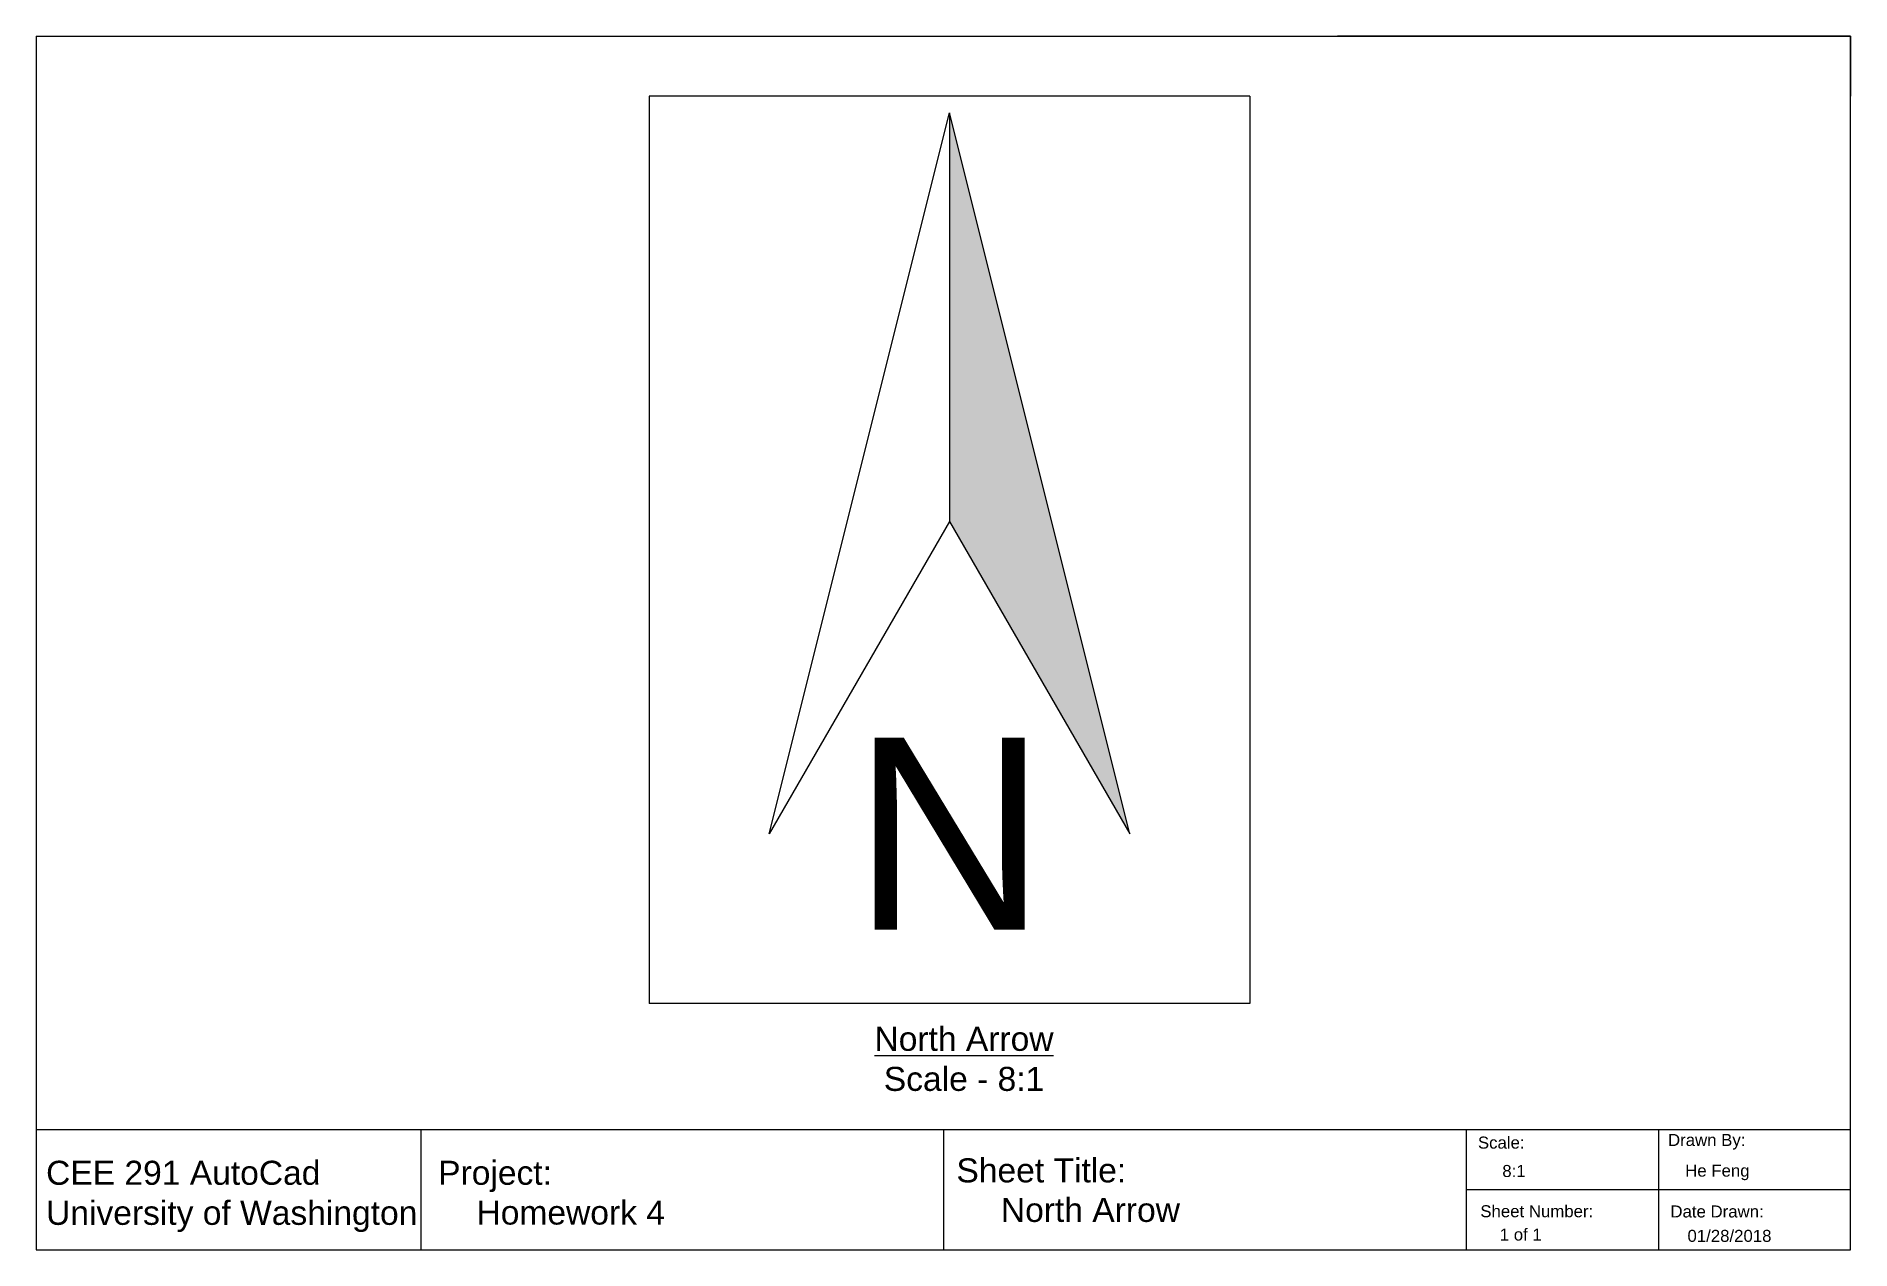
# Paper-space layout 'Layout1' of a CAD drawing. Extents: x 1 to 16.1, y 0.3 to 10.4.
# The model-space entities are those that its viewports show. They can reach past a viewport. Long polylines and large blocks are cut down to what shows.
import ezdxf
from ezdxf.enums import TextEntityAlignment as Align

# ---------------------------------------------------------------- set-up
doc = ezdxf.new("R2010")
doc.units = 0
doc.header["$MEASUREMENT"] = 0
doc.layers.add('North Arrow', color=7, linetype='Continuous')
doc.layers.add('Title Block', color=7, linetype='Continuous')
doc.layers.add('Viewport', color=7, linetype='Continuous', plot=False)
doc.styles.get("Standard").update_dxf_attribs({"font": 'Arial.ttf'})
doc.styles.add('Title Block Text', font='Arial.ttf')

# ---------------------------------------------------------------- blocks, each defined once
blk = doc.blocks.new('North Arrow Block')
at = {"layer": 'North Arrow'}
h = blk.add_hatch(color=256, dxfattribs=at)
h.dxf.hatch_style = 1
h.paths.add_polyline_path([(0, 0.75), (0, 0.325), (0.1875, 0)])
for p, q in [((-0.1875, 0), (0, 0.75)), ((0, 0.75), (0, 0.325)), ((0.1875, 0), (0, 0.75)), ((0, 0.75), (0, 0.325)), ((0, 0.325), (-0.1875, 0)), ((0, 0.325), (0.1875, 0))]:
    blk.add_line(p, q, dxfattribs=at)
blk.add_text('N', height=0.2, dxfattribs=at).set_placement((0.0001, 0.0001), align=Align.MIDDLE_CENTER)

msp = doc.modelspace()

# ---------------------------------------------------------------- block references
msp.add_blockref('North Arrow Block', (18.6177, 27.3384))

psp = doc.layouts.get("Layout1")

# ---------------------------------------------------------------- linework, layer by layer
psp.add_line((16.077, 10.446), (16.077, 9.946))
psp.add_line((16.077, 10.446), (16.077, 9.946))
at = {"layer": 'Title Block'}
for p, q in [((0.977, 10.446), (16.077, 10.446)), ((0.977, 10.446), (0.977, 0.346)), ((16.077, 0.346), (16.077, 10.446)), ((0.977, 1.346), (0.977, 1.346)), ((0.977, 1.346), (0.977, 1.346)), ((0.977, 1.346), (16.077, 1.346)), ((4.177, 1.346), (4.177, 0.346)), ((8.527, 1.346), (8.527, 0.346)), ((12.877, 1.346), (12.877, 0.346)), ((12.877, 1.346), (12.877, 0.846)), ((14.477, 1.346), (14.477, 0.346)), ((12.877, 0.846), (14.477, 0.846)), ((14.477, 0.846), (16.077, 0.846)), ((0.977, 0.346), (16.077, 0.346))]:
    psp.add_line(p, q, dxfattribs=at)
at = {"layer": 'Viewport'}
for p, q in [((16.077, 10.446), (11.806, 10.446)), ((11.077, 9.946), (6.077, 9.946)), ((6.077, 9.946), (6.077, 2.396)), ((11.077, 9.946), (11.077, 2.396)), ((11.077, 2.396), (6.077, 2.396))]:
    psp.add_line(p, q, dxfattribs=at)

# ---------------------------------------------------------------- texts
at = {"layer": 'North Arrow', "insert": (7.953, 2.201), "char_height": 0.2, "attachment_point": 1}
psp.add_mtext_dynamic_manual_height_columns('{\\LNorth Arrow\\P} Scale - 8:1', width=2.48948, gutter_width=1, heights=[0], dxfattribs=at)
at = {"layer": 'Title Block', "style": 'Title Block Text'}
for s, p in [('Scale:', (12.975, 1.187)), ('8:1', (13.178, 0.951))]:
    psp.add_text(s, height=0.1, rotation=0.1, dxfattribs=at).set_placement(p)
for s, p in [('Drawn By:', (14.557, 1.209)), ('He Feng', (14.7, 0.954)), ('Sheet Number:', (12.995, 0.616)), ('Date Drawn:', (14.577, 0.614)), ('1 of 1', (13.157, 0.422)), ('01/28/2018', (14.719, 0.411))]:
    psp.add_text(s, height=0.1, dxfattribs=at).set_placement(p)
at = {"layer": 'Title Block', "char_height": 0.2, "attachment_point": 1, "style": 'Title Block Text'}
for s, width, insert in [('CEE 291 AutoCad\\PUniversity of Washington', 3.31467, (1.059, 1.086)), ('Project:', 1.66763, (4.322, 1.086)), ('Sheet Title:', 2.5735, (8.635, 1.106)), ('Homework 4', 3.4382, (4.641, 0.755)), ('North Arrow', 3.39702, (9.005, 0.777))]:
    psp.add_mtext_dynamic_manual_height_columns(s, width=width, gutter_width=1, heights=[0], dxfattribs=dict(at, insert=insert))

# ---------------------------------------------------------------- viewports
at = {"layer": 'Viewport'}
psp.add_viewport(center=(8.577, 6.171), size=(5, 7.55), view_center_point=(18.6177, 27.6338), view_height=0.94375, dxfattribs=at)

doc.saveas('drawing.dxf')
